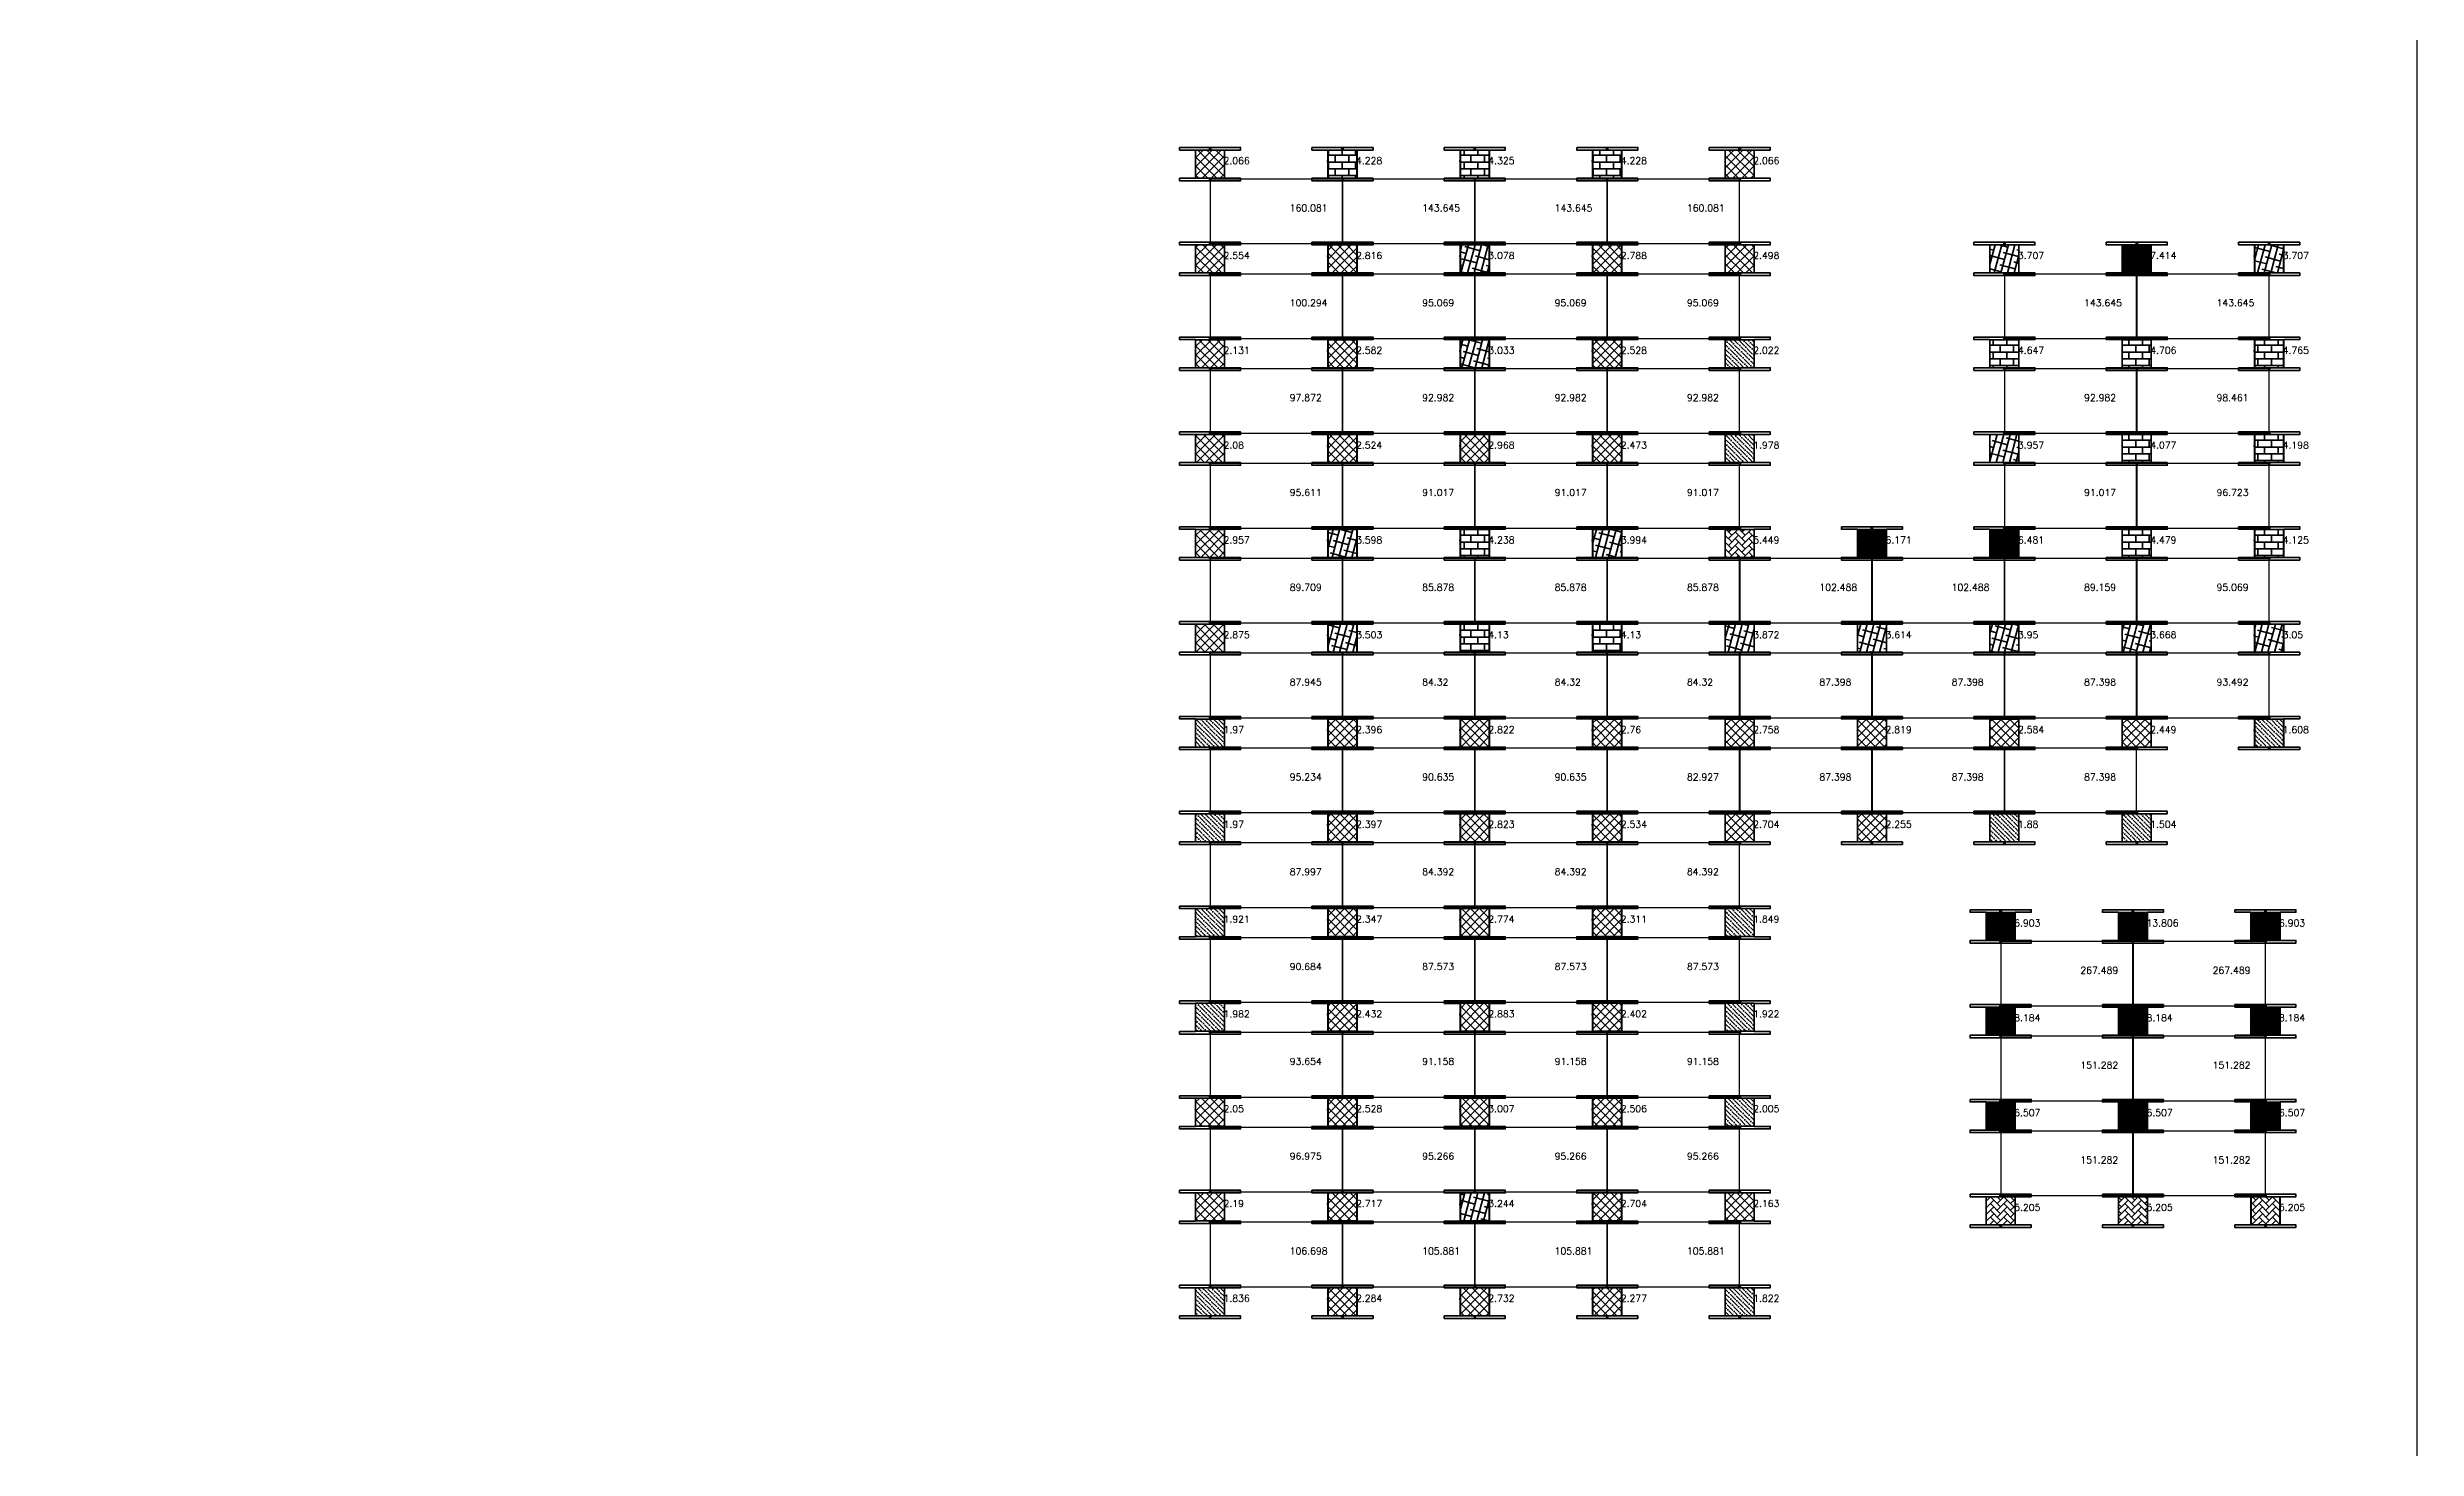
# Model space of a CAD drawing. Header units: inches. Extents: x 3750 to 10146, y -443 to 5941.
# Drawn here: x 8749 to 10146, y 3115 to 3941 of the extents above; entities that cross this region are included whole.
import ezdxf

# ---------------------------------------------------------------- set-up
doc = ezdxf.new("R2010")
doc.units = ezdxf.units.IN
doc.header["$LTSCALE"] = 50
doc.header["$MEASUREMENT"] = 0
for name, color, linetype, lineweight in [('E-PANELS', 140, 'Continuous', 30), ('E2-ECOFEET', 254, 'Continuous', 35), ('E3-ECOFEET', 254, 'Continuous', 35), ('HATCH 2', 140, 'Continuous', 35), ('HATCH 3', 30, 'Continuous', 35), ('HATCH 4', 200, 'Continuous', 35), ('HATCH 5', 2, 'Continuous', 35), ('HATCH 6', 100, 'Continuous', 35), ('HATCH 7', 20, 'Continuous', 35)]:
    doc.layers.add(name, color=color, linetype=linetype, lineweight=lineweight)
doc.layers.add('EF3 TEXT', color=7, linetype='Continuous', plot=False)
doc.layers.add('IFI PERIMETER', color=221, linetype='FENCE', plot=False)
doc.layers.get('E2-ECOFEET').off()
doc.styles.add('mytext', font='romans.shx')
doc.styles.get("Standard").update_dxf_attribs({"font": 'arial.ttf'})
doc.linetypes.add('FENCE', pattern='A,0.5,-0.1,["X",Standard,S=0.1,R=0,X=-0.035,Y=-0.05],-0.1', length=0.7)

# ---------------------------------------------------------------- blocks, each defined once
blk = doc.blocks.new('EF3_HATCH_5')
at = {"layer": 'HATCH 5'}
h = blk.add_hatch(dxfattribs=at)
h.set_pattern_fill('AR-B816', color=256, scale=0.5)
h.set_pattern_definition([(0, (-119.168, -90.9187), (0, 4), []), (90, (-119.168, -90.9187), (-4, 4), [4, -4])])
h.paths.add_polyline_path([(-8.5, -8.25), (8.5, -8.25), (8.5, 8.25), (-8.5, 8.25)])
blk.add_lwpolyline([(-8.5, -8.25), (8.5, -8.25), (8.5, 8.25), (-8.5, 8.25)], close=True, dxfattribs=at)
blk = doc.blocks.new('EF3_HATCH_3')
at = {"layer": 'HATCH 3'}
h = blk.add_hatch(dxfattribs=at)
h.set_pattern_fill('ANSI37', color=256, scale=30)
h.set_pattern_definition([(45, (-119.168, -90.9187), (-2.65165, 2.65165), []), (135, (-119.168, -90.9187), (-2.65165, -2.65165), [])])
h.paths.add_polyline_path([(-8.5, -8.25), (8.5, -8.25), (8.5, 8.25), (-8.5, 8.25)])
blk.add_lwpolyline([(-8.5, -8.25), (8.5, -8.25), (8.5, 8.25), (-8.5, 8.25)], close=True, dxfattribs=at)
blk = doc.blocks.new('EF3_HATCH_4')
at = {"layer": 'HATCH 4'}
h = blk.add_hatch(dxfattribs=at)
h.set_pattern_fill('ANSI38', color=256, scale=30, angle=30)
h.set_pattern_definition([(75, (-119.168, -90.9187), (-3.62222, 0.97057), []), (165, (-119.168, -90.9187), (-8.215015, -1.68108), [9.375, -5.625])])
h.paths.add_polyline_path([(-8.5, -8.25), (8.5, -8.25), (8.5, 8.25), (-8.5, 8.25)])
blk.add_lwpolyline([(-8.5, -8.25), (8.5, -8.25), (8.5, 8.25), (-8.5, 8.25)], close=True, dxfattribs=at)
blk = doc.blocks.new('EF3_HATCH_2')
at = {"layer": 'HATCH 2'}
h = blk.add_hatch(dxfattribs=at)
h.set_pattern_fill('ANSI36', color=256, scale=15, angle=90)
h.set_pattern_definition([(135, (-119.168, -90.9187), (-3.64602, 0.994369), [4.6875, -0.9375, 0, -0.9375])])
h.paths.add_polyline_path([(-8.5, -8.25), (8.5, -8.25), (8.5, 8.25), (-8.5, 8.25)])
blk.add_lwpolyline([(-8.5, -8.25), (8.5, -8.25), (8.5, 8.25), (-8.5, 8.25)], close=True, dxfattribs=at)
blk = doc.blocks.new('EF3_HATCH_6')
at = {"layer": 'HATCH 6'}
h = blk.add_hatch(dxfattribs=at)
h.set_pattern_fill('AR-HBONE', color=256, scale=0.7)
h.set_pattern_definition([(45, (-119.168, -90.9187), (3e-16, 3.9598), [8.4, -2.8]), (135, (-117.188, -88.9388), (3e-16, 3.9598), [8.4, -2.8])])
h.paths.add_polyline_path([(-8.5, -8.25), (8.5, -8.25), (8.5, 8.25), (-8.5, 8.25)])
blk.add_lwpolyline([(-8.5, -8.25), (8.5, -8.25), (8.5, 8.25), (-8.5, 8.25)], close=True, dxfattribs=at)
blk = doc.blocks.new('EF3_HATCH_7')
at = {"layer": 'HATCH 7'}
h = blk.add_hatch(color=256, dxfattribs=at)
h.dxf.hatch_style = 1
h.paths.add_polyline_path([(-8.5, -8.25), (8.5, -8.25), (8.5, 8.25), (-8.5, 8.25)])
blk.add_lwpolyline([(-8.5, -8.25), (8.5, -8.25), (8.5, 8.25), (-8.5, 8.25)], close=True, dxfattribs=at)
blk = doc.blocks.new('YINGLI 305W 10DEG')
at = {"layer": 'E-PANELS'}
blk.add_lwpolyline([(0, 0), (77.56, 0), (77.56, -38.4), (0, -38.4)], close=True, dxfattribs=at)
blk = doc.blocks.new('EF3')
at = {"layer": 'E3-ECOFEET', "color": 5}
for points in [[(0, 0), (0, -1.5), (9.4, -1.5), (9.4, -18.1), (0, -18.1), (0, -19.6), (36, -19.6), (36, -18.1), (26.6, -18.1), (26.6, -1.5), (36, -1.5), (36, 0), (0, 0)], [(8.8, -8.1), (8.9, -8.1)]]:
    blk.add_lwpolyline(points, dxfattribs=at)
at = {"layer": 'E3-ECOFEET'}
for points in [[(17.2, -1), (17.8, -1), (17.8, -0.5)], [(18.2, -0.5), (18.2, -1), (18.8, -1)], [(17.2, -18.5), (17.8, -18.5), (17.8, -19)], [(18.2, -19), (18.2, -18.5), (18.8, -18.5)]]:
    blk.add_lwpolyline(points, dxfattribs=at)

msp = doc.modelspace()

# ---------------------------------------------------------------- linework, layer by layer
at = {"layer": 'IFI PERIMETER'}
msp.add_lwpolyline([(10146.5, -226.8), (3896.1, -226.8), (3896.1, 5941.5), (10146.5, 5941.5)], close=True, dxfattribs=at)

# ---------------------------------------------------------------- block references
at = {"layer": 'E-PANELS'}
for p in [(9435.3, 3863.2), (9513.3, 3863.2), (9591.4, 3863.2), (9669.4, 3863.2), (9435.3, 3807.3), (9513.3, 3807.3), (9591.4, 3807.3), (9669.4, 3807.3), (9903.6, 3807.3), (9903.6, 3807.3), (9981.7, 3807.3), (9981.7, 3807.3), (9435.3, 3751.4), (9513.3, 3751.4), (9591.4, 3751.4), (9669.4, 3751.4), (9903.6, 3751.4), (9903.6, 3751.4), (9981.7, 3751.4), (9981.7, 3751.4), (9435.3, 3695.5), (9513.3, 3695.5), (9591.4, 3695.5), (9669.4, 3695.5), (9903.6, 3695.5), (9903.6, 3695.5), (9981.7, 3695.5), (9981.7, 3695.5), (9435.3, 3639.6), (9435.3, 3639.6), (9513.3, 3639.6), (9513.3, 3639.6), (9591.4, 3639.6), (9591.4, 3639.6), (9669.4, 3639.6), (9669.4, 3639.6), (9747.5, 3639.6), (9747.5, 3639.6), (9825.6, 3639.6), (9825.6, 3639.6), (9903.6, 3639.6), (9903.6, 3639.6), (9981.7, 3639.6), (9981.7, 3639.6), (9435.3, 3583.7), (9513.3, 3583.7), (9591.4, 3583.7), (9669.4, 3583.7), (9747.5, 3583.7), (9825.6, 3583.7), (9903.6, 3583.7), (9981.7, 3583.7), (9435.3, 3527.8), (9513.3, 3527.8), (9591.4, 3527.8), (9669.4, 3527.8), (9747.5, 3527.8), (9825.6, 3527.8), (9903.6, 3527.8), (9435.3, 3471.9), (9513.3, 3471.9), (9591.4, 3471.9), (9669.4, 3471.9), (9435.3, 3416), (9513.3, 3416), (9591.4, 3416), (9669.4, 3416), (9901.4, 3413.8), (9901.4, 3413.8), (9979.5, 3413.8), (9979.5, 3413.8), (9435.3, 3360.1), (9513.3, 3360.1), (9591.4, 3360.1), (9669.4, 3360.1), (9901.4, 3357.9), (9901.4, 3357.9), (9979.5, 3357.9), (9979.5, 3357.9), (9435.3, 3304.2), (9513.3, 3304.2), (9591.4, 3304.2), (9669.4, 3304.2), (9901.4, 3302), (9901.4, 3302), (9979.5, 3302), (9979.5, 3302), (9435.3, 3248.3), (9513.3, 3248.3), (9591.4, 3248.3), (9669.4, 3248.3)]:
    msp.add_blockref('YINGLI 305W 10DEG', p, dxfattribs=at)
at = {"layer": 'E2-ECOFEET'}
for p in [(9417, 3881.7), (9495.1, 3881.7), (9573.1, 3881.7), (9651.2, 3881.7), (9729.3, 3881.7), (9417, 3825.8), (9495.1, 3825.8), (9573.1, 3825.8), (9651.2, 3825.8), (9729.3, 3825.8), (9885.4, 3825.8), (9963.4, 3825.8), (10041.5, 3825.8), (9417, 3769.9), (9495.1, 3769.9), (9573.1, 3769.9), (9651.2, 3769.9), (9729.3, 3769.9), (9885.4, 3769.9), (9963.4, 3769.9), (10041.5, 3769.9), (9417, 3714), (9495.1, 3714), (9573.1, 3714), (9651.2, 3714), (9729.3, 3714), (9885.4, 3714), (9963.4, 3714), (10041.5, 3714), (9417, 3658.1), (9495.1, 3658.1), (9573.1, 3658.1), (9651.2, 3658.1), (9729.3, 3658.1), (9807.3, 3658.1), (9885.4, 3658.1), (9963.4, 3658.1), (10041.5, 3658.1), (9417, 3602.2), (9495.1, 3602.2), (9573.1, 3602.2), (9651.2, 3602.2), (9729.3, 3602.2), (9807.3, 3602.2), (9885.4, 3602.2), (9963.4, 3602.2), (10041.5, 3602.2), (9417, 3546.3), (9495.1, 3546.3), (9573.1, 3546.3), (9651.2, 3546.3), (9729.3, 3546.3), (9807.3, 3546.3), (9885.4, 3546.3), (9963.4, 3546.3), (10041.5, 3546.3), (9417, 3490.4), (9495.1, 3490.4), (9573.1, 3490.4), (9651.2, 3490.4), (9729.3, 3490.4), (9807.3, 3490.4), (9885.4, 3490.4), (9963.4, 3490.4), (9417, 3434.5), (9495.1, 3434.5), (9573.1, 3434.5), (9651.2, 3434.5), (9729.3, 3434.5), (9883.2, 3432.3), (9961.2, 3432.3), (10039.3, 3432.3), (9417, 3378.6), (9495.1, 3378.6), (9573.1, 3378.6), (9651.2, 3378.6), (9729.3, 3378.6), (9883.2, 3376.4), (9961.2, 3376.4), (10039.3, 3376.4), (9417, 3322.7), (9495.1, 3322.7), (9573.1, 3322.7), (9651.2, 3322.7), (9729.3, 3322.7), (9883.2, 3320.5), (9961.2, 3320.5), (10039.3, 3320.5), (9417, 3266.9), (9495.1, 3266.9), (9573.1, 3266.9), (9651.2, 3266.9), (9729.3, 3266.9), (9883.2, 3264.6), (9961.2, 3264.6), (10039.3, 3264.6), (9417, 3211), (9495.1, 3211), (9573.1, 3211), (9651.2, 3211), (9729.3, 3211)]:
    msp.add_blockref('EF3', p, dxfattribs=at)
at = {"layer": 'HATCH 2'}
for p in [(9747.3, 3760.1), (9747.3, 3704.2), (9435, 3536.5), (10059.5, 3536.5), (9435, 3480.7), (9903.4, 3480.7), (9981.4, 3480.7), (9435, 3424.8), (9747.3, 3424.8), (9435, 3368.9), (9747.3, 3368.9), (9747.3, 3313), (9435, 3201.2), (9747.3, 3201.2)]:
    msp.add_blockref('EF3_HATCH_2', p, dxfattribs=at)
at = {"layer": 'HATCH 3'}
for p in [(9435, 3871.9), (9747.3, 3871.9), (9435, 3816), (9513.1, 3816), (9669.2, 3816), (9747.3, 3816), (9435, 3760.1), (9513.1, 3760.1), (9669.2, 3760.1), (9435, 3704.2), (9513.1, 3704.2), (9591.1, 3704.2), (9669.2, 3704.2), (9435, 3648.3), (9435, 3592.4), (9513.1, 3536.5), (9591.1, 3536.5), (9669.2, 3536.5), (9747.3, 3536.5), (9825.3, 3536.5), (9903.4, 3536.5), (9981.4, 3536.5), (9513.1, 3480.7), (9591.1, 3480.7), (9669.2, 3480.7), (9747.3, 3480.7), (9825.3, 3480.7), (9513.1, 3424.8), (9591.1, 3424.8), (9669.2, 3424.8), (9513.1, 3368.9), (9591.1, 3368.9), (9669.2, 3368.9), (9435, 3313), (9513.1, 3313), (9591.1, 3313), (9669.2, 3313), (9435, 3257.1), (9513.1, 3257.1), (9669.2, 3257.1), (9747.3, 3257.1), (9513.1, 3201.2), (9591.1, 3201.2), (9669.2, 3201.2)]:
    msp.add_blockref('EF3_HATCH_3', p, dxfattribs=at)
at = {"layer": 'HATCH 4'}
for p in [(9591.1, 3816), (9903.4, 3816), (10059.5, 3816), (9591.1, 3760.1), (9903.4, 3704.2), (9513.1, 3648.3), (9669.2, 3648.3), (9513.1, 3592.4), (9747.3, 3592.4), (9825.3, 3592.4), (9903.4, 3592.4), (9981.4, 3592.4), (10059.5, 3592.4), (9591.1, 3257.1)]:
    msp.add_blockref('EF3_HATCH_4', p, dxfattribs=at)
at = {"layer": 'HATCH 5'}
for p in [(9513.1, 3871.9), (9591.1, 3871.9), (9669.2, 3871.9), (9903.4, 3760.1), (9981.4, 3760.1), (10059.5, 3760.1), (9981.4, 3704.2), (10059.5, 3704.2), (9591.1, 3648.3), (9981.4, 3648.3), (10059.5, 3648.3), (9591.1, 3592.4), (9669.2, 3592.4)]:
    msp.add_blockref('EF3_HATCH_5', p, dxfattribs=at)
at = {"layer": 'HATCH 6'}
for p in [(9747.3, 3648.3), (9901.2, 3254.8), (9979.2, 3254.8), (10057.3, 3254.8)]:
    msp.add_blockref('EF3_HATCH_6', p, dxfattribs=at)
at = {"layer": 'HATCH 7'}
for p in [(9981.4, 3816), (9825.3, 3648.3), (9903.4, 3648.3), (9901.2, 3422.5), (9979.2, 3422.5), (10057.3, 3422.5), (9901.2, 3366.6), (9979.2, 3366.6), (10057.3, 3366.6), (9901.2, 3310.7), (9979.2, 3310.7), (10057.3, 3310.7)]:
    msp.add_blockref('EF3_HATCH_7', p, dxfattribs=at)

# ---------------------------------------------------------------- texts
at = {"layer": 'EF3 TEXT', "style": 'mytext'}
for s, p in [('2.066', (9443, 3871.9)), ('4.228', (9521.1, 3871.9)), ('4.325', (9599.1, 3871.9)), ('4.228', (9677.2, 3871.9)), ('2.066', (9755.3, 3871.9)), ('160.081', (9482, 3844)), ('143.645', (9560.1, 3844)), ('143.645', (9638.2, 3844)), ('160.081', (9716.2, 3844)), ('2.554', (9443, 3816)), ('2.816', (9521.1, 3816)), ('3.078', (9599.1, 3816)), ('2.788', (9677.2, 3816)), ('2.498', (9755.3, 3816)), ('3.707', (9911.4, 3816)), ('7.414', (9989.4, 3816)), ('3.707', (10067.5, 3816)), ('100.294', (9482, 3788.1)), ('95.069', (9560.1, 3788.1)), ('95.069', (9638.2, 3788.1)), ('95.069', (9716.2, 3788.1)), ('143.645', (9950.4, 3788.1)), ('143.645', (9950.4, 3788.1)), ('143.645', (10028.5, 3788.1)), ('143.645', (10028.5, 3788.1)), ('2.131', (9443, 3760.1)), ('2.582', (9521.1, 3760.1)), ('3.033', (9599.1, 3760.1)), ('2.528', (9677.2, 3760.1)), ('2.022', (9755.3, 3760.1)), ('4.647', (9911.4, 3760.1)), ('4.706', (9989.4, 3760.1)), ('4.765', (10067.5, 3760.1)), ('97.872', (9482, 3732.2)), ('92.982', (9560.1, 3732.2)), ('92.982', (9638.2, 3732.2)), ('92.982', (9716.2, 3732.2)), ('92.982', (9950.4, 3732.2)), ('92.982', (9950.4, 3732.2)), ('98.461', (10028.5, 3732.2)), ('98.461', (10028.5, 3732.2)), ('2.08', (9443, 3704.2)), ('2.524', (9521.1, 3704.2)), ('2.968', (9599.1, 3704.2)), ('2.473', (9677.2, 3704.2)), ('1.978', (9755.3, 3704.2)), ('3.957', (9911.4, 3704.2)), ('4.077', (9989.4, 3704.2)), ('4.198', (10067.5, 3704.2)), ('95.611', (9482, 3676.3)), ('91.017', (9560.1, 3676.3)), ('91.017', (9638.2, 3676.3)), ('91.017', (9716.2, 3676.3)), ('91.017', (9950.4, 3676.3)), ('91.017', (9950.4, 3676.3)), ('96.723', (10028.5, 3676.3)), ('96.723', (10028.5, 3676.3)), ('2.957', (9443, 3648.3)), ('3.598', (9521.1, 3648.3)), ('4.238', (9599.1, 3648.3)), ('3.994', (9677.2, 3648.3)), ('5.449', (9755.3, 3648.3)), ('6.171', (9833.3, 3648.3)), ('6.481', (9911.4, 3648.3)), ('4.479', (9989.4, 3648.3)), ('4.125', (10067.5, 3648.3)), ('89.709', (9482, 3620.4)), ('89.709', (9482, 3620.4)), ('85.878', (9560.1, 3620.4)), ('85.878', (9560.1, 3620.4)), ('85.878', (9638.2, 3620.4)), ('85.878', (9638.2, 3620.4)), ('85.878', (9716.2, 3620.4)), ('85.878', (9716.2, 3620.4)), ('102.488', (9794.3, 3620.4)), ('102.488', (9794.3, 3620.4)), ('102.488', (9872.3, 3620.4)), ('102.488', (9872.3, 3620.4)), ('89.159', (9950.4, 3620.4)), ('89.159', (9950.4, 3620.4)), ('95.069', (10028.5, 3620.4)), ('95.069', (10028.5, 3620.4)), ('2.875', (9443, 3592.4)), ('3.503', (9521.1, 3592.4)), ('4.13', (9599.1, 3592.4)), ('4.13', (9677.2, 3592.4)), ('3.872', (9755.3, 3592.4)), ('3.614', (9833.3, 3592.4)), ('3.95', (9911.4, 3592.4)), ('3.668', (9989.4, 3592.4)), ('3.05', (10067.5, 3592.4)), ('87.945', (9482, 3564.5)), ('84.32', (9560.1, 3564.5)), ('84.32', (9638.2, 3564.5)), ('84.32', (9716.2, 3564.5)), ('87.398', (9794.3, 3564.5)), ('87.398', (9872.3, 3564.5)), ('87.398', (9950.4, 3564.5)), ('93.492', (10028.5, 3564.5)), ('1.97', (9443, 3536.5)), ('2.396', (9521.1, 3536.5)), ('2.822', (9599.1, 3536.5)), ('2.76', (9677.2, 3536.5)), ('2.758', (9755.3, 3536.5)), ('2.819', (9833.3, 3536.5)), ('2.584', (9911.4, 3536.5)), ('2.449', (9989.4, 3536.5)), ('1.608', (10067.5, 3536.5)), ('95.234', (9482, 3508.6)), ('90.635', (9560.1, 3508.6)), ('90.635', (9638.2, 3508.6)), ('82.927', (9716.2, 3508.6)), ('87.398', (9794.3, 3508.6)), ('87.398', (9872.3, 3508.6)), ('87.398', (9950.4, 3508.6)), ('1.97', (9443, 3480.7)), ('2.397', (9521.1, 3480.7)), ('2.823', (9599.1, 3480.7)), ('2.534', (9677.2, 3480.7)), ('2.704', (9755.3, 3480.7)), ('2.255', (9833.3, 3480.7)), ('1.88', (9911.4, 3480.7)), ('1.504', (9989.4, 3480.7)), ('87.997', (9482, 3452.7)), ('84.392', (9560.1, 3452.7)), ('84.392', (9638.2, 3452.7)), ('84.392', (9716.2, 3452.7)), ('1.921', (9443, 3424.8)), ('2.347', (9521.1, 3424.8)), ('2.774', (9599.1, 3424.8)), ('2.311', (9677.2, 3424.8)), ('1.849', (9755.3, 3424.8)), ('6.903', (9909.2, 3422.5)), ('13.806', (9987.2, 3422.5)), ('6.903', (10065.3, 3422.5)), ('90.684', (9482, 3396.8)), ('87.573', (9560.1, 3396.8)), ('87.573', (9638.2, 3396.8)), ('87.573', (9716.2, 3396.8)), ('267.489', (9948.2, 3394.6)), ('267.489', (9948.2, 3394.6)), ('267.489', (10026.2, 3394.6)), ('267.489', (10026.2, 3394.6)), ('1.982', (9443, 3368.9)), ('2.432', (9521.1, 3368.9)), ('2.883', (9599.1, 3368.9)), ('2.402', (9677.2, 3368.9)), ('1.922', (9755.3, 3368.9)), ('8.184', (9909.2, 3366.6)), ('8.184', (9987.2, 3366.6)), ('8.184', (10065.3, 3366.6)), ('93.654', (9482, 3340.9)), ('91.158', (9560.1, 3340.9)), ('91.158', (9638.2, 3340.9)), ('91.158', (9716.2, 3340.9)), ('151.282', (9948.2, 3338.7)), ('151.282', (9948.2, 3338.7)), ('151.282', (10026.2, 3338.7)), ('151.282', (10026.2, 3338.7)), ('2.05', (9443, 3313)), ('2.528', (9521.1, 3313)), ('3.007', (9599.1, 3313)), ('2.506', (9677.2, 3313)), ('2.005', (9755.3, 3313)), ('6.507', (9909.2, 3310.7)), ('6.507', (9987.2, 3310.7)), ('6.507', (10065.3, 3310.7)), ('96.975', (9482, 3285)), ('95.266', (9560.1, 3285)), ('95.266', (9638.2, 3285)), ('95.266', (9716.2, 3285)), ('151.282', (9948.2, 3282.8)), ('151.282', (9948.2, 3282.8)), ('151.282', (10026.2, 3282.8)), ('151.282', (10026.2, 3282.8)), ('2.19', (9443, 3257.1)), ('2.717', (9521.1, 3257.1)), ('3.244', (9599.1, 3257.1)), ('2.704', (9677.2, 3257.1)), ('2.163', (9755.3, 3257.1)), ('5.205', (9909.2, 3254.8)), ('5.205', (9987.2, 3254.8)), ('5.205', (10065.3, 3254.8)), ('106.698', (9482, 3229.1)), ('105.881', (9560.1, 3229.1)), ('105.881', (9638.2, 3229.1)), ('105.881', (9716.2, 3229.1)), ('1.836', (9443, 3201.2)), ('2.284', (9521.1, 3201.2)), ('2.732', (9599.1, 3201.2)), ('2.277', (9677.2, 3201.2)), ('1.822', (9755.3, 3201.2))]:
    msp.add_text(s, height=4, dxfattribs=at).set_placement(p)

doc.saveas('drawing.dxf')
